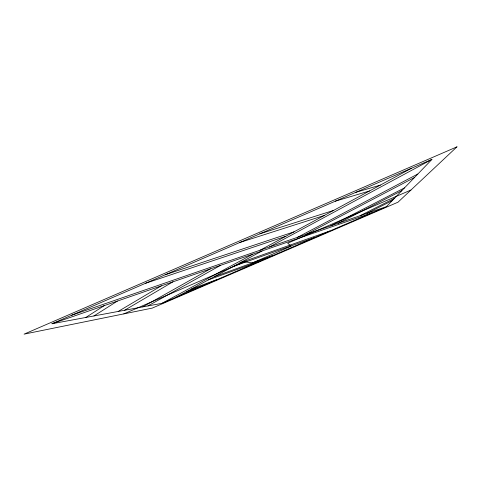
<?xml version="1.0" encoding="UTF-8"?>
<svg xmlns="http://www.w3.org/2000/svg" width="481" height="481" viewBox="0 0 481 481"><rect width="100%" height="100%" fill="white"/><g stroke="black" fill="none" stroke-linecap="round" stroke-linejoin="round"><path stroke-width="0.72" d="M386.471 206.602L431.932 159.397L51.972 323.749L162.037 303.313L386.471 206.602L71.549 315.283M85.834 317.46L104.215 305.645M93.927 315.957L117.406 301.076M118.2 311.454L161.333 285.852M124.597 310.263L172.932 281.836M142.761 306.89L210.335 268.873M147.992 305.922L220.635 265.302M162.037 303.313L252.832 254.148M260.113 250.204L411.495 168.236M176.395 297.126L262.073 250.944M269.384 247.006L431.932 159.397M297.655 237.247L417.857 174.008M306.024 234.361L414.502 177.495M330.76 225.823L404.473 187.903M338.371 223.196L401.839 190.638M360.167 215.674L394.372 198.394M367.135 213.269L392.225 200.625M123.797 313.883L244.637 261.766L252.272 262.939L291.095 246.206L287.71 243.194L410.948 190.037M186.195 291.841L203.15 285.594M191.594 288.937L217.586 279.377M208.387 279.882L258.976 261.538M214.316 276.689L273.503 255.279M233.477 266.36L315.169 237.325M240.037 262.824L329.798 231.018M51.972 323.749L371.747 212.945M145.358 283.357L285.834 236.279M165.151 274.789L294.041 231.836M239.797 242.502L324.266 215.47M259.818 233.844L333.61 210.407M335.317 201.184L369.57 190.939M355.567 192.424L380.351 185.101M456.95 146.849L397.991 202.206L152.212 308.111L24.05 334.151L456.95 146.849"/></g></svg>
